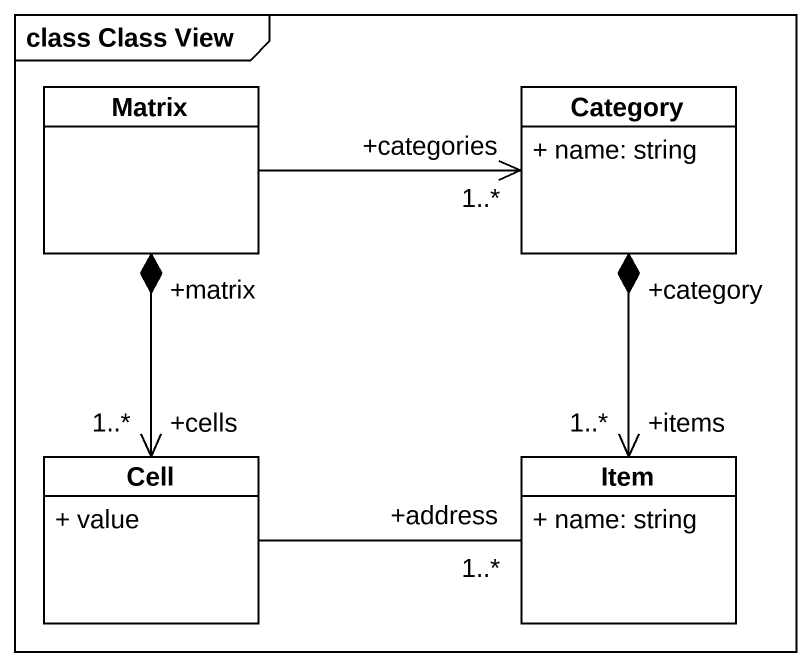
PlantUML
@startuml
mainframe class Class View
hide circle
hide empty members
skinparam classAttributeIconSize 0
class Matrix
class Category {
  + name: string
}
class Cell {
  + value
}
class Item {
  + name: string
}
Matrix -right-> "+categories\n1..*" Category
Cell "+cells\n1..*" <-up-* "+matrix" Matrix
Cell -right- "+address\n1..*" Item
Item "+items\n1..*" <-up-* "+category" Category
@enduml
